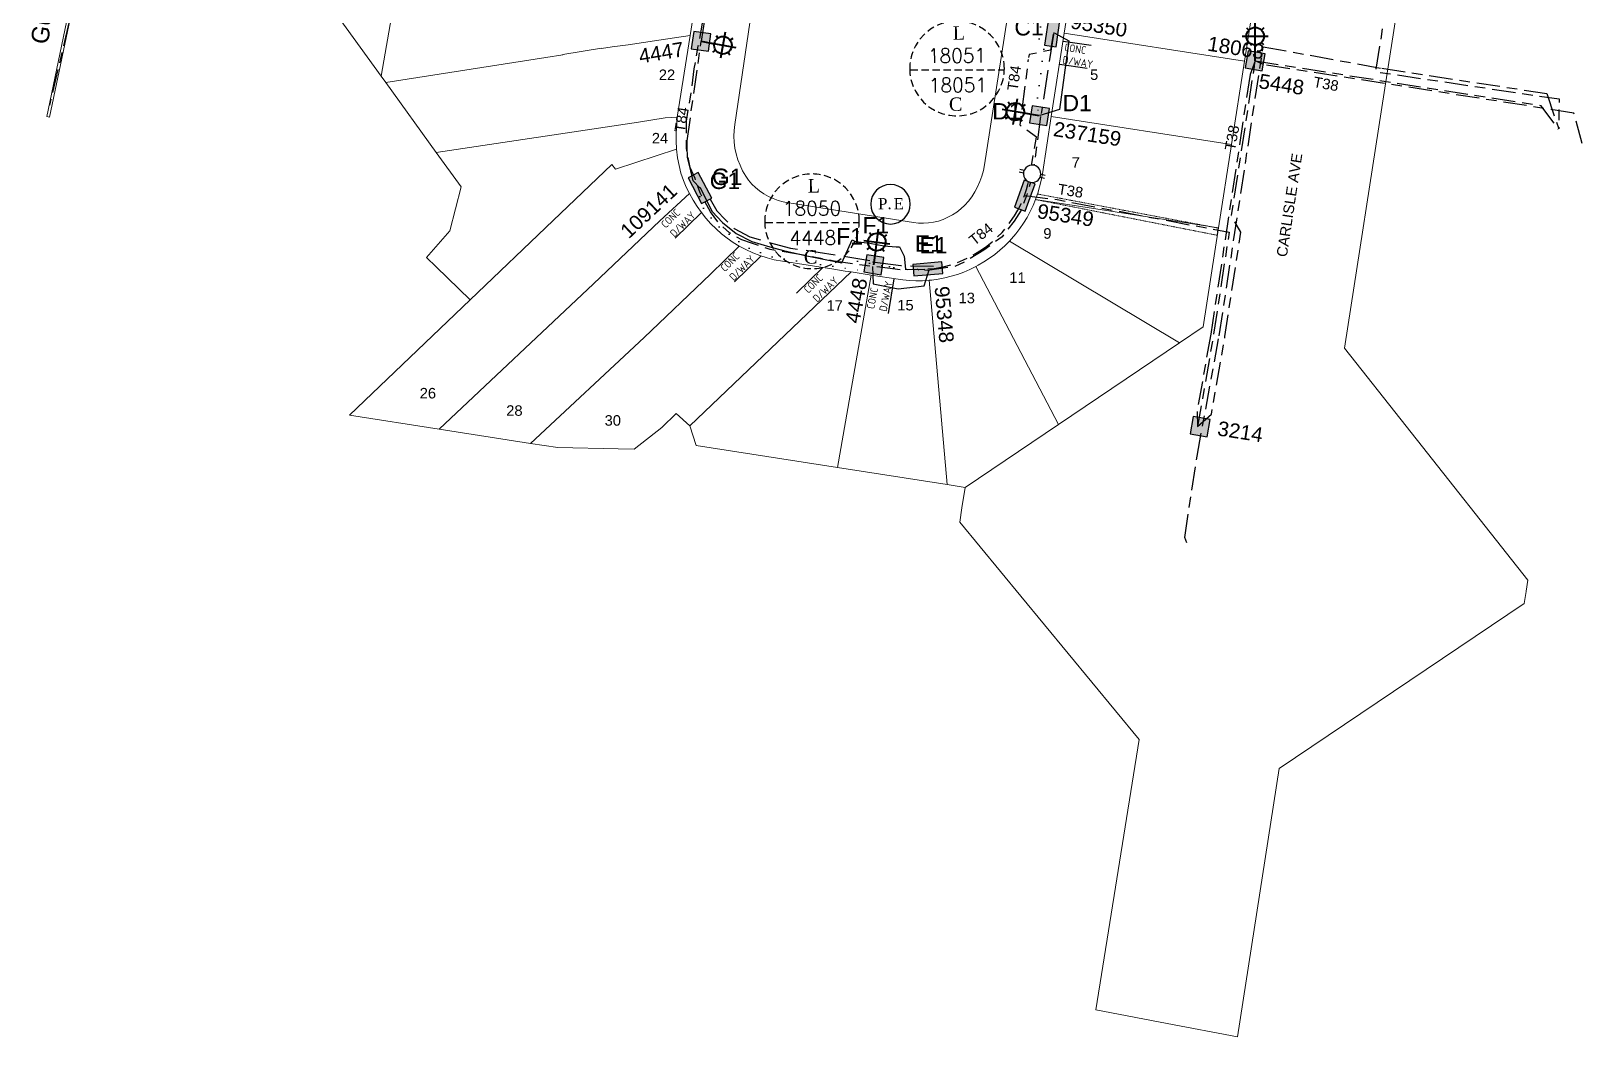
# Model space of a CAD drawing. Header units: metres. Extents: x -1 to 596445, y -2 to 12531291.
# Drawn here: x 298036.7 to 298302, y 6265264 to 6265436 of the extents above; entities that cross this region are included whole.
import ezdxf
from ezdxf.enums import TextEntityAlignment as Align

# ---------------------------------------------------------------- set-up
doc = ezdxf.new("R2010")
doc.units = ezdxf.units.M
for name, pattern in [('Cable Exist UG', [8.2, 4, -1.2, 1.8, -1.2]), ('Cable Remove', [2, 0, -2]), ('HIDDEN', [0.375, 0.25, -0.125]), ('HIDDEN2', [0.1875, 0.125, -0.0625]), ('IE Trench LV', [6.5, 5, -1.5]), ('IECLCHAINA', [8.2, 4, -1.2, 1.8, -1.2])]:
    doc.linetypes.add(name, pattern=pattern)
doc.layers.get('0').update_dxf_attribs({"color": 6})
for name, color, linetype in [('_User_LV_Exist', 7, 'Continuous'), ('Equip_LV_NEW', 2, 'Continuous'), ('Equip_SP_SL_EXT', 7, 'Continuous'), ('Mains_HV_EXT', 7, 'Continuous'), ('Mains_LV_EXT', 7, 'Continuous'), ('Mains_LV_NEW_T84', 2, 'Continuous'), ('Mains_SL_EXT', 7, 'Continuous'), ('Notes', 7, 'Continuous'), ('Notes_LV_MISC', 7, 'Continuous'), ('Notes_SL_MISC', 7, 'Continuous'), ('Notes_SP_MISC', 7, 'Continuous'), ('SupportsUG_SP_LV_EXT', 7, 'Continuous'), ('SupportsUG_SP_LV_SL_EXT', 7, 'Continuous'), ('Trench_SP_NEW', 2, 'Continuous'), ('UG_Details_SP_MISC', 7, 'Continuous')]:
    doc.layers.add(name, color=color, linetype=linetype)
for name, color, linetype, lineweight in [('Cadastre Land Parcels_SP_EXT', 9, 'Continuous', 5), ('Cadastre Other Property_SP_EXT', 9, 'HIDDEN', 5), ('Cadastre Roads_SP_EXT', 9, 'Continuous', 5)]:
    doc.layers.add(name, color=color, linetype=linetype, lineweight=lineweight)
doc.styles.add('AR12', font='Simplex')
doc.styles.add('COLUMN_LABEL', font='arial.ttf')
doc.styles.add('iecARIAL', font='arial.ttf', dxfattribs={"height": 2})
doc.styles.add('iecNAME', font='times.ttf')
doc.styles.add('IECSYMBOL1', font='isocp.shx')
doc.styles.add('ITALICT', font='ITALICT')
doc.styles.add('POLE_LABEL', font='arial.ttf')
doc.styles.get("Standard").update_dxf_attribs({"font": 'arial.ttf'})
doc.linetypes.add('Cable New UG', pattern='A,7,-0.25,["x",Standard,S=2,R=0,X=0.2,Y=-0.8],-2.1', length=9.35)
doc.linetypes.add('Cable V', pattern='A,7.2,-0.45,["V",Standard,S=1.5,R=0,X=0,Y=-0.7],-1.8', length=9.45)
doc.linetypes.add('Cable W', pattern='A,7.2,-0.3,["W",Standard,S=2.2,R=0,X=-0.15,Y=-1],-2.9', length=10.4)

# ---------------------------------------------------------------- blocks, each defined once
blk = doc.blocks.new('COLUMN_EXT')
blk.add_hatch(color=256).paths.add_polyline_path([(-1.49, 1.48), (-1.49, -1.49), (1.48, -1.49), (1.48, 1.48)])
blk.add_lwpolyline([(-1.49, -1.49), (1.48, -1.49), (1.48, 1.48), (-1.49, 1.48)], close=True)
for tag, height, style, flags, p in [('ASSET_NUM', 2.5, 'COLUMN_LABEL', 8, (2, 2)), ('STRUCTURE_PLANT_NUMBER', 0.2, 'POLE_LABEL', 9, (1.81, 0.03)), ('STREET_CODE', 0.2, 'COLUMN_LABEL', 9, (1.81, -0.2))]:
    blk.add_attdef(tag, text='', height=height, dxfattribs=dict(style=style, flags=flags)).set_placement(p, align=Align.MIDDLE_LEFT)
at = {"flags": 1}
blk.add_attdef('Z', (1.81, -2.35), '', height=0.2, dxfattribs=at)
at = {"flags": 9}
for tag, p in [('COLUMN_TYPE', (1.81, -0.4)), ('OWNED_BY', (1.81, -0.6)), ('STATE', (1.81, -0.8)), ('USAGE', (1.81, -1)), ('STREETNAME', (1.81, -1.6)), ('SUBURB', (1.81, -1.8)), ('LEGEND', (1.81, -1.2)), ('LOCATION', (1.81, -1.4)), ('NOTES', (1.81, -2))]:
    blk.add_attdef(tag, text='', height=0.2, dxfattribs=at).set_placement(p, align=Align.MIDDLE_LEFT)
blk = doc.blocks.new('PILLAR_EXT')
blk.add_hatch(color=256).paths.add_polyline_path([(-2.475, 0.99), (-2.475, -0.99), (2.475, -0.99), (2.475, 0.99)])
blk.add_lwpolyline([(-2.475, -0.99), (2.475, -0.99), (2.475, 0.99), (-2.475, 0.99)], close=True)
at = {"style": 'iecARIAL', "flags": 8}
blk.add_attdef('ASSET_NUM', (1.5, 3.5), '', height=2.5, dxfattribs=at)
for tag, p, flags in [('OWNED_BY', (0, -0.2), 9), ('STATE', (0, -0.4), 9), ('SUPPORT_TYPE', (0, -0.6), 9), ('STREETNAME', (0, -1.8), 9), ('SUBURB', (0, -2), 1), ('USAGE', (0, -0.8), 9), ('LEGEND', (0, -1), 9), ('LOCATION', (0, -1.2), 9), ('NOTES', (0, -1.4), 9), ('PARENT', (0, -1.6), 9)]:
    blk.add_attdef(tag, p, '', height=0.2, dxfattribs=dict(flags=flags))
blk = doc.blocks.new('*U194')
at = {"lineweight": 40}
for p, q in [((0, 0), (2.25, -0.41)), ((2.55, 1.02), (2.87, 0.56)), ((4.13, 1.54), (3.33, -2.89)), ((5.42, 0.5), (4.96, 0.18)), ((1.51, -0.27), (5.94, -1.07)), ((2.03, -1.85), (2.5, -1.53)), ((4.9, -2.37), (4.58, -1.9))]:
    blk.add_line(p, q, dxfattribs=at)
blk.add_circle((3.73, -0.67), 1.5, dxfattribs=at)
at = {"style": 'iecARIAL', "flags": 8}
blk.add_attdef('ASSET_NUM', (1.5, 1.5), '', height=2.5, dxfattribs=at)
for tag, p, height, flags in [('OPERATING_VOLTAGE', (0.98, -1.65), 0.2, 9), ('ORIENTATION', (0.98, -1.85), 0.2, 9), ('OWNED_BY', (0.98, -2.05), 0.2, 9), ('STATE', (0.98, -2.25), 0.2, 9), ('CONSTRUCTED_VOLTAGE', (0.98, -0.65), 0.2, 9), ('CONTROL_TYPE', (0.98, -0.85), 0.2, 9), ('LANTERN_PURPOSE', (0.98, -1.05), 0.2, 9), ('LANTERN_TYPE', (0.98, -1.25), 0.2, 9), ('NO_PHASES', (0.98, -1.45), 0.2, 9), ('USAGE', (0.98, -2.45), 0.2, 9), ('CEXIST', (0.98, -2.65), 0.2, 9), ('CNEW', (0.98, -2.85), 0.2, 9), ('LNUMBER', (2.18, -3.25), 2.5, 8), ('CNUMBER', (0.98, -3.05), 0.2, 9), ('CREMOVE', (0.98, -3.25), 0.2, 9), ('CREPLACE', (0.98, -3.45), 0.2, 9), ('LKINGHEIGHT', (0.98, -3.65), 0.2, 9), ('LBRACKET', (0.98, -3.85), 0.2, 9), ('LBRACKETVOCAB', (0.98, -4.05), 0.2, 9), ('LCATEGORY', (0.98, -4.25), 0.2, 9), ('LCHARGE1', (0.98, -4.45), 0.2, 9), ('LCHARGE1PERCENT', (0.98, -4.65), 0.2, 9), ('LCHARGE2', (0.98, -4.85), 0.2, 9), ('LCHARGE2PERCENT', (0.98, -5.05), 0.2, 9), ('LCHARGE3', (0.98, -5.25), 0.2, 9), ('LCHARGE3PERCENT', (0.98, -5.45), 0.2, 9), ('LEXIST', (0.98, -5.65), 0.2, 9), ('LLAMP', (0.98, -5.85), 0.2, 9), ('LLAMPVOCAB', (0.98, -6.05), 0.2, 9), ('LMAST', (0.98, -6.25), 0.2, 9), ('LMASTVOCAB', (0.98, -6.45), 0.2, 9), ('LNEW', (0.98, -6.65), 0.2, 9), ('LANTNUMBER', (0.98, -6.85), 0.2, 9), ('LOUTREACH', (0.98, -7.25), 0.2, 9), ('LOUTREACHVOCAB', (0.98, -7.45), 0.2, 9), ('LRATECODE', (0.98, -7.65), 0.2, 9), ('LREMOVE', (0.98, -7.85), 0.2, 9), ('LREPLACE', (0.98, -8.05), 0.2, 9), ('STREETNAME', (0.98, -9.25), 0.2, 9), ('SUBURB', (0.98, -9.45), 0.2, 1), ('LTYPE', (0.98, -8.25), 0.2, 9), ('LTYPEVOCAB', (0.98, -8.45), 0.2, 9), ('LEGEND', (0.98, -8.65), 0.2, 9), ('LOCATION', (0.98, -8.85), 0.2, 9), ('NOTES', (0.98, -9.05), 0.2, 9)]:
    blk.add_attdef(tag, p, '', height=height, dxfattribs=dict(flags=flags))
blk = doc.blocks.new('*U193')
at = {"lineweight": 40}
for p, q in [((-0.77, 5.52), (-0.42, 5.07)), ((0.21, 1.65), (0.78, 6.12)), ((-1.74, 4.17), (2.73, 3.6)), ((-1.14, 2.62), (-0.69, 2.97)), ((1.76, 2.25), (1.41, 2.7)), ((2.13, 5.15), (1.68, 4.8)), ((0, 0), (0.31, 2.4))]:
    blk.add_line(p, q, dxfattribs=at)
blk.add_circle((0.5, 3.89), 1.5, dxfattribs=at)
at = {"style": 'iecARIAL', "flags": 8}
blk.add_attdef('ASSET_NUM', (1.5, 1.5), '', height=2.5, dxfattribs=at)
for tag, p, height, flags in [('OPERATING_VOLTAGE', (0.98, -1.65), 0.2, 9), ('ORIENTATION', (0.98, -1.85), 0.2, 9), ('OWNED_BY', (0.98, -2.05), 0.2, 9), ('STATE', (0.98, -2.25), 0.2, 9), ('CONSTRUCTED_VOLTAGE', (0.98, -0.65), 0.2, 9), ('CONTROL_TYPE', (0.98, -0.85), 0.2, 9), ('LANTERN_PURPOSE', (0.98, -1.05), 0.2, 9), ('LANTERN_TYPE', (0.98, -1.25), 0.2, 9), ('NO_PHASES', (0.98, -1.45), 0.2, 9), ('USAGE', (0.98, -2.45), 0.2, 9), ('CEXIST', (0.98, -2.65), 0.2, 9), ('CNEW', (0.98, -2.85), 0.2, 9), ('LNUMBER', (2.18, -3.25), 2.5, 8), ('CNUMBER', (0.98, -3.05), 0.2, 9), ('CREMOVE', (0.98, -3.25), 0.2, 9), ('CREPLACE', (0.98, -3.45), 0.2, 9), ('LKINGHEIGHT', (0.98, -3.65), 0.2, 9), ('LBRACKET', (0.98, -3.85), 0.2, 9), ('LBRACKETVOCAB', (0.98, -4.05), 0.2, 9), ('LCATEGORY', (0.98, -4.25), 0.2, 9), ('LCHARGE1', (0.98, -4.45), 0.2, 9), ('LCHARGE1PERCENT', (0.98, -4.65), 0.2, 9), ('LCHARGE2', (0.98, -4.85), 0.2, 9), ('LCHARGE2PERCENT', (0.98, -5.05), 0.2, 9), ('LCHARGE3', (0.98, -5.25), 0.2, 9), ('LCHARGE3PERCENT', (0.98, -5.45), 0.2, 9), ('LEXIST', (0.98, -5.65), 0.2, 9), ('LLAMP', (0.98, -5.85), 0.2, 9), ('LLAMPVOCAB', (0.98, -6.05), 0.2, 9), ('LMAST', (0.98, -6.25), 0.2, 9), ('LMASTVOCAB', (0.98, -6.45), 0.2, 9), ('LNEW', (0.98, -6.65), 0.2, 9), ('LANTNUMBER', (0.98, -6.85), 0.2, 9), ('LOUTREACH', (0.98, -7.25), 0.2, 9), ('LOUTREACHVOCAB', (0.98, -7.45), 0.2, 9), ('LRATECODE', (0.98, -7.65), 0.2, 9), ('LREMOVE', (0.98, -7.85), 0.2, 9), ('LREPLACE', (0.98, -8.05), 0.2, 9), ('STREETNAME', (0.98, -9.25), 0.2, 9), ('SUBURB', (0.98, -9.45), 0.2, 1), ('LTYPE', (0.98, -8.25), 0.2, 9), ('LTYPEVOCAB', (0.98, -8.45), 0.2, 9), ('LEGEND', (0.98, -8.65), 0.2, 9), ('LOCATION', (0.98, -8.85), 0.2, 9), ('NOTES', (0.98, -9.05), 0.2, 9)]:
    blk.add_attdef(tag, p, '', height=height, dxfattribs=dict(flags=flags))
blk = doc.blocks.new('SL_LANTERN_EXT')
at = {"lineweight": 40}
for p, q in [((-1.46, 5.68), (-1.06, 5.28)), ((0, 1.97), (0, 6.47)), ((1.46, 5.68), (1.06, 5.28)), ((-2.25, 4.22), (2.25, 4.22)), ((-1.46, 2.76), (-1.06, 3.16)), ((0, 0), (0, 2.72)), ((1.46, 2.76), (1.06, 3.16))]:
    blk.add_line(p, q, dxfattribs=at)
blk.add_circle((0, 4.22), 1.5, dxfattribs=at)
at = {"style": 'iecARIAL', "flags": 8}
blk.add_attdef('ASSET_NUM', (1.5, 1.5), '', height=2.5, dxfattribs=at)
for tag, p, height, flags in [('OPERATING_VOLTAGE', (0.98, -1.65), 0.2, 9), ('ORIENTATION', (0.98, -1.85), 0.2, 9), ('OWNED_BY', (0.98, -2.05), 0.2, 9), ('STATE', (0.98, -2.25), 0.2, 9), ('CONSTRUCTED_VOLTAGE', (0.98, -0.65), 0.2, 9), ('CONTROL_TYPE', (0.98, -0.85), 0.2, 9), ('LANTERN_PURPOSE', (0.98, -1.05), 0.2, 9), ('LANTERN_TYPE', (0.98, -1.25), 0.2, 9), ('NO_PHASES', (0.98, -1.45), 0.2, 9), ('USAGE', (0.98, -2.45), 0.2, 9), ('CEXIST', (0.98, -2.65), 0.2, 9), ('CNEW', (0.98, -2.85), 0.2, 9), ('LNUMBER', (2.18, -3.25), 2.5, 8), ('CNUMBER', (0.98, -3.05), 0.2, 9), ('CREMOVE', (0.98, -3.25), 0.2, 9), ('CREPLACE', (0.98, -3.45), 0.2, 9), ('LKINGHEIGHT', (0.98, -3.65), 0.2, 9), ('LBRACKET', (0.98, -3.85), 0.2, 9), ('LBRACKETVOCAB', (0.98, -4.05), 0.2, 9), ('LCATEGORY', (0.98, -4.25), 0.2, 9), ('LCHARGE1', (0.98, -4.45), 0.2, 9), ('LCHARGE1PERCENT', (0.98, -4.65), 0.2, 9), ('LCHARGE2', (0.98, -4.85), 0.2, 9), ('LCHARGE2PERCENT', (0.98, -5.05), 0.2, 9), ('LCHARGE3', (0.98, -5.25), 0.2, 9), ('LCHARGE3PERCENT', (0.98, -5.45), 0.2, 9), ('LEXIST', (0.98, -5.65), 0.2, 9), ('LLAMP', (0.98, -5.85), 0.2, 9), ('LLAMPVOCAB', (0.98, -6.05), 0.2, 9), ('LMAST', (0.98, -6.25), 0.2, 9), ('LMASTVOCAB', (0.98, -6.45), 0.2, 9), ('LNEW', (0.98, -6.65), 0.2, 9), ('LANTNUMBER', (0.98, -6.85), 0.2, 9), ('LOUTREACH', (0.98, -7.25), 0.2, 9), ('LOUTREACHVOCAB', (0.98, -7.45), 0.2, 9), ('LRATECODE', (0.98, -7.65), 0.2, 9), ('LREMOVE', (0.98, -7.85), 0.2, 9), ('LREPLACE', (0.98, -8.05), 0.2, 9), ('STREETNAME', (0.98, -9.25), 0.2, 9), ('SUBURB', (0.98, -9.45), 0.2, 1), ('LTYPE', (0.98, -8.25), 0.2, 9), ('LTYPEVOCAB', (0.98, -8.45), 0.2, 9), ('LEGEND', (0.98, -8.65), 0.2, 9), ('LOCATION', (0.98, -8.85), 0.2, 9), ('NOTES', (0.98, -9.05), 0.2, 9)]:
    blk.add_attdef(tag, p, '', height=height, dxfattribs=dict(flags=flags))
blk = doc.blocks.new('*U201')
for tag, p, flags in [('OPERATING_VOLTAGE', (1.08, -1.64), 9), ('NO_PHASES', (1.07, -1.92), 9), ('CONSTRUCTED_VOLTAGE', (1.07, -2.19), 9), ('ACTUAL_STATUS', (1.09, -2.43), 9), ('MAINTAINED_BY', (1.07, -2.66), 9), ('OPERATED_BY', (1.05, -2.9), 9), ('STATE', (1.05, -4.13), 9), ('SWITCH_TYPE', (1.05, -4.38), 9), ('ORIENTATION', (1.06, -3.43), 9), ('Z', (1.06, -4.88), 9), ('OWNED_BY', (1.06, -3.19), 9), ('LEGEND', (1.06, -4.64), 9), ('USAGE', (1.07, -3.68), 9), ('NOTES', (1.07, -3.88), 1)]:
    blk.add_attdef(tag, p, '', height=0.2, dxfattribs=dict(flags=flags))
blk.add_wipeout([(-0.69, 5.71), (-0.8, 5.56), (-0.88, 5.39), (-0.95, 5.22), (-0.99, 5.03), (-1.01, 4.85), (-1.01, 4.66), (-0.98, 4.47), (-0.93, 4.29), (-0.86, 4.12), (-0.77, 3.96), (-0.66, 3.81), (-0.52, 3.67), (-0.38, 3.56), (-0.22, 3.46), (-0.05, 3.38), (0.13, 3.33), (0.32, 3.29), (0.51, 3.29), (0.69, 3.3), (0.88, 3.34), (1.05, 3.4), (1.22, 3.48), (1.38, 3.59), (1.52, 3.71), (1.65, 3.85), (1.75, 4), (1.84, 4.17), (1.91, 4.34), (1.95, 4.53), (1.97, 4.71), (1.97, 4.9), (1.94, 5.09), (1.89, 5.27), (1.82, 5.44), (1.73, 5.6), (1.61, 5.75), (1.48, 5.89), (1.34, 6), (1.18, 6.1), (1, 6.18), (0.82, 6.23), (0.64, 6.27), (0.45, 6.27), (0.27, 6.26), (0.08, 6.22), (-0.1, 6.16), (-0.26, 6.08), (-0.42, 5.97), (-0.56, 5.85)])
for p, q in [((0.23, 6.25), (0.23, 7)), ((0.73, 6.25), (0.73, 7)), ((0.23, 3.31), (0.23, 2.56)), ((0.73, 3.31), (0.73, 2.56))]:
    blk.add_line(p, q)
blk.add_lwpolyline([(1.97, 4.78, 1), (-1.01, 4.78, 1)], format="xyb", close=True)

msp = doc.modelspace()

# ---------------------------------------------------------------- linework, layer by layer
at = {"layer": '_User_LV_Exist', "color": 7, "linetype": 'Cable Exist UG', "flags": 128}
msp.add_lwpolyline([(298046.85, 6265453.39), (298039.88, 6265423.32)], dxfattribs=at)
at = {"layer": 'Cadastre Land Parcels_SP_EXT', "linetype": 'Continuous'}
for points in [[(298098.6, 6265439.78), (298100.82, 6265452.56), (298101.4, 6265455.86), (298053.29, 6265495.57), (298052.55, 6265494.97), (298051.46, 6265494.21), (298050.34, 6265493.51), (298050.32, 6265493.5), (298058.57, 6265483.85), (298065.28, 6265453.4), (298080.61, 6265450.48), (298096.6, 6265428.33), (298098.6, 6265439.78)], [(298246.5, 6265445.13), (298215.67, 6265449.92), (298213.45, 6265435.66), (298244.28, 6265430.86), (298246.5, 6265445.13)], [(298151.32, 6265447.36), (298147.66, 6265446.76), (298135.46, 6265444.71), (298135.33, 6265445.54), (298098.6, 6265439.78), (298096.6, 6265428.33), (298097.4, 6265427.23), (298124.8, 6265431.5), (298127.68, 6265431.95), (298127.67, 6265432.01), (298134.31, 6265433.07), (298134.32, 6265433.01), (298136.13, 6265433.3), (298138.85, 6265433.64), (298144.09, 6265434.44), (298149.44, 6265435.27), (298151.32, 6265447.36)], [(298149.44, 6265435.27), (298144.09, 6265434.44), (298138.85, 6265433.64), (298136.13, 6265433.3), (298134.32, 6265433.01), (298134.31, 6265433.07), (298127.67, 6265432.01), (298127.68, 6265431.95), (298124.8, 6265431.5), (298097.4, 6265427.23), (298106.03, 6265415.28), (298140.61, 6265420.46), (298145.16, 6265421.17), (298147.26, 6265421.31), (298149.44, 6265435.27)], [(298244.28, 6265430.86), (298213.45, 6265435.66), (298211.24, 6265421.4), (298242.07, 6265416.6), (298244.28, 6265430.86)], [(298147.12, 6265415.81), (298147.07, 6265417.23), (298147.09, 6265418.64), (298147.17, 6265420.05), (298147.26, 6265421.31), (298145.16, 6265421.17), (298140.61, 6265420.46), (298106.03, 6265415.28), (298110.27, 6265409.41), (298108.37, 6265401.87), (298104.37, 6265397.28), (298106, 6265395.71), (298111.84, 6265390.06), (298126.05, 6265403.6), (298136.09, 6265413.18), (298136.72, 6265412.42), (298147.12, 6265415.81)], [(298242.07, 6265416.6), (298211.24, 6265421.4), (298209.71, 6265411.58), (298209.51, 6265410.47), (298209.25, 6265409.38), (298208.93, 6265408.29), (298208.55, 6265407.22), (298239.85, 6265402.35), (298242.07, 6265416.6)], [(298147.57, 6265413.02), (298147.31, 6265414.33), (298147.12, 6265415.81), (298136.72, 6265412.42), (298136.09, 6265413.18), (298126.05, 6265403.6), (298111.84, 6265390.06), (298091.16, 6265370.34), (298106.5, 6265367.96), (298132.94, 6265392.78), (298144.25, 6265403.56), (298149.35, 6265408.22), (298148.79, 6265409.32), (298148.3, 6265410.47), (298147.89, 6265411.73), (298147.57, 6265413.02)], [(298141.62, 6265383.64), (298152.95, 6265394.46), (298157.86, 6265399.26), (298156.81, 6265399.89), (298155.8, 6265400.59), (298154.82, 6265401.35), (298153.89, 6265402.18), (298153, 6265403.07), (298152.17, 6265404.02), (298151.39, 6265405.02), (298150.65, 6265406.04), (298149.97, 6265407.11), (298149.35, 6265408.22), (298144.25, 6265403.56), (298132.94, 6265392.78), (298106.5, 6265367.96), (298122.17, 6265365.52), (298141.62, 6265383.64)], [(298239.85, 6265402.35), (298208.55, 6265407.22), (298208.12, 6265406.17), (298207.63, 6265405.15), (298207.1, 6265404.15), (298206.51, 6265403.19), (298205.87, 6265402.26), (298205.19, 6265401.36), (298204.45, 6265400.5), (298204.09, 6265400.11), (298233.19, 6265382.71), (298237.22, 6265385.42), (298239.85, 6265402.35)], [(298233.19, 6265382.71), (298204.09, 6265400.11), (298203.3, 6265399.3), (298202.46, 6265398.54), (298201.59, 6265397.83), (298200.67, 6265397.16), (298199.73, 6265396.54), (298198.75, 6265395.97), (298198.31, 6265395.74), (298212.46, 6265368.74), (298233.19, 6265382.71)], [(298176.99, 6265394.83), (298175.96, 6265394.99), (298174.07, 6265395.29), (298165.25, 6265396.7), (298163.84, 6265396.92), (298162.61, 6265397.23), (298161.39, 6265397.62), (298160.19, 6265398.09), (298159.01, 6265398.64), (298157.86, 6265399.26), (298152.95, 6265394.46), (298141.62, 6265383.64), (298122.17, 6265365.52), (298126.82, 6265364.81), (298137.15, 6265364.59), (298139.91, 6265364.52), (298144.63, 6265368.23), (298147.08, 6265370.61), (298149.43, 6265368.52), (298176.99, 6265394.83)], [(298180.45, 6265394.29), (298176.99, 6265394.83), (298149.43, 6265368.52), (298150.48, 6265365.14), (298174.65, 6265361.38), (298180.45, 6265394.29)], [(298212.46, 6265368.74), (298198.31, 6265395.74), (298197.3, 6265395.24), (298196.26, 6265394.81), (298195.19, 6265394.42), (298194.11, 6265394.09), (298193.01, 6265393.82), (298191.9, 6265393.61), (298190.78, 6265393.45), (298190.35, 6265393.41), (298193.43, 6265358.47), (298196.49, 6265358), (298212.46, 6265368.74)], [(298190.35, 6265393.41), (298189.22, 6265393.33), (298188.09, 6265393.32), (298186.96, 6265393.36), (298185.83, 6265393.47), (298185.06, 6265393.57), (298180.45, 6265394.29), (298174.65, 6265361.38), (298193.43, 6265358.47), (298190.35, 6265393.41)]]:
    msp.add_lwpolyline(points, close=True, dxfattribs=at)
msp.add_lwpolyline([(298164.56, 6265470.69), (298157.09, 6265420.03), (298156.98, 6265419.03), (298156.94, 6265418.02), (298156.99, 6265417.01), (298157.12, 6265416), (298157.32, 6265415), (298157.62, 6265414.02), (298157.99, 6265413.06), (298158.44, 6265412.13), (298158.97, 6265411.23), (298159.47, 6265410.52), (298160.03, 6265409.85), (298160.66, 6265409.24), (298161.35, 6265408.69), (298162.08, 6265408.19), (298162.85, 6265407.75), (298163.66, 6265407.37), (298164.5, 6265407.05), (298165.37, 6265406.8), (298166.26, 6265406.62), (298167.16, 6265406.51), (298187.65, 6265403.29), (298188.5, 6265403.19), (298189.36, 6265403.16), (298190.22, 6265403.21), (298191.07, 6265403.34), (298191.92, 6265403.54), (298192.74, 6265403.82), (298193.54, 6265404.17), (298194.32, 6265404.58), (298195.07, 6265405.06), (298195.77, 6265405.61), (298196.44, 6265406.22), (298197.08, 6265406.94), (298197.66, 6265407.7), (298198.18, 6265408.52), (298198.64, 6265409.38), (298199.04, 6265410.28), (298199.37, 6265411.2), (298199.63, 6265412.15), (298199.82, 6265413.12), (298207.71, 6265463.84)], dxfattribs=at)
at = {"layer": 'Cadastre Other Property_SP_EXT', "linetype": 'HIDDEN2'}
msp.add_lwpolyline([(298239.61, 6265401.1), (298239.77, 6265402.33), (298208.87, 6265408.16), (298208.55, 6265407.21), (298239.61, 6265401.1)], close=True, dxfattribs=at)
at = {"layer": 'Cadastre Roads_SP_EXT', "linetype": 'Continuous'}
msp.add_lwpolyline([(298246.5, 6265445.13), (298244.28, 6265430.86), (298242.07, 6265416.6), (298239.85, 6265402.35), (298237.22, 6265385.42), (298233.19, 6265382.71), (298212.46, 6265368.74), (298196.49, 6265358), (298195.94, 6265354.47), (298195.57, 6265352.06), (298206.03, 6265339.4), (298226.25, 6265314.91), (298218.88, 6265268.67), (298231.08, 6265266.33), (298243.08, 6265264.03), (298250.21, 6265309.91), (298250.21, 6265309.91), (298292.16, 6265338.16), (298292.48, 6265340.21), (298292.48, 6265340.23), (298292.78, 6265342.13), (298271.94, 6265368.46), (298261.39, 6265381.79), (298268.3, 6265426.25), (298271.37, 6265446.01)], dxfattribs=at)
at = {"layer": 'Mains_HV_EXT', "linetype": 'Cable Exist UG'}
msp.add_lwpolyline([(298234.43, 6265348.5), (298234.06, 6265349.44), (298234.06, 6265349.44), (298236.18, 6265363.32), (298239.97, 6265383.93), (298239.97, 6265383.93), (298247.48, 6265433.33), (298267.8, 6265429.65), (298296.01, 6265425.34), (298298.04, 6265419.29)], dxfattribs=at)
at = {"layer": 'Mains_LV_EXT', "linetype": 'Cable Exist UG', "flags": 128}
for points in [[(298254.47, 6265482.77), (298255.97, 6265479.35), (298255.52, 6265474.13), (298273.07, 6265470.1), (298270.28, 6265451.87), (298268.71, 6265450.94), (298268.47, 6265448.39), (298269.64, 6265447.7), (298266.72, 6265429.06), (298298.11, 6265424.41), (298298.04, 6265419.29)], [(298153.12, 6265446.05), (298151.34, 6265434.27)], [(298211.57, 6265435.47), (298211.12, 6265432.76), (298207.45, 6265432), (298207.32, 6265431.18)], [(298206.67, 6265407.9), (298207, 6265408.9), (298207, 6265408.9), (298207.25, 6265409.77), (298207.53, 6265410.93), (298207.72, 6265412.13), (298208.69, 6265417.9), (298205.9, 6265419.9), (298205.9, 6265419.9), (298207.31, 6265430.84), (298207.32, 6265431.18)], [(298236.27, 6265368.38), (298238.64, 6265370.51), (298238.64, 6265370.51), (298240.95, 6265383.79), (298243.69, 6265401.65), (298242.06, 6265404.36), (298242.06, 6265404.36), (298245.92, 6265429.52), (298246.12, 6265430.91)], [(298246.12, 6265430.91), (298294.93, 6265423.3), (298297.94, 6265419.22)], [(298190.13, 6265395.34), (298191.18, 6265395.43), (298191.18, 6265395.43), (298191.84, 6265395.51), (298192.95, 6265395.75), (298194.09, 6265396.06), (298195.16, 6265396.44), (298196.24, 6265396.88), (298197.31, 6265397.4), (298198.3, 6265397.97), (298199.29, 6265398.62), (298200.22, 6265399.26), (298201.14, 6265399.99), (298202.01, 6265400.79), (298202.81, 6265401.59), (298203.55, 6265402.5), (298204.28, 6265403.45), (298204.95, 6265404.42), (298205.54, 6265405.41), (298206.06, 6265406.46), (298206.53, 6265407.52), (298206.67, 6265407.9)], [(298206.67, 6265407.9), (298212.25, 6265407.21), (298212.25, 6265407.21), (298241.66, 6265401.61), (298239, 6265384.1), (298236.27, 6265368.38)]]:
    msp.add_lwpolyline(points, dxfattribs=at)
at = {"layer": 'Mains_LV_EXT', "linetype": 'Cable Exist UG'}
msp.add_lwpolyline([(298151.13, 6265409.19), (298149.95, 6265410.41), (298149.34, 6265413.08), (298149.03, 6265414.42), (298148.97, 6265416.24), (298148.94, 6265417.22), (298151.33, 6265434.22)], dxfattribs=at)
at = {"layer": 'Mains_LV_EXT', "linetype": 'Cable Remove', "flags": 128}
for points in [[(298151.1, 6265407.72), (298151.76, 6265405.62), (298154.21, 6265402.71), (298159.01, 6265399.11), (298163.4, 6265397.4), (298176, 6265395.49), (298178.07, 6265395.18)], [(298178.1, 6265396.66), (298183.54, 6265395.74), (298183.54, 6265395.74), (298186.04, 6265395.31), (298187.15, 6265395.22), (298188.32, 6265395.21), (298189.52, 6265395.27), (298190.13, 6265395.34)]]:
    msp.add_lwpolyline(points, dxfattribs=at)
at = {"layer": 'Mains_LV_NEW_T84', "color": 2, "linetype": 'Cable W', "flags": 128}
msp.add_lwpolyline([(298211.82, 6265435.65), (298214.27, 6265434.33), (298212.63, 6265422.62), (298209.31, 6265421.59)], dxfattribs=at)
at = {"layer": 'Mains_LV_NEW_T84', "color": 2, "linetype": 'Cable New UG', "flags": 128}
msp.add_lwpolyline([(298151.13, 6265409.35), (298153.25, 6265405.19), (298154.99, 6265403.27), (298157.35, 6265401.39), (298160.02, 6265400.04), (298163.08, 6265399.1), (298165.45, 6265398.5), (298169.4, 6265397.61), (298175.42, 6265396.39), (298177.19, 6265400.32), (298177.74, 6265400.04), (298180.18, 6265399.73), (298182.57, 6265399.32), (298184.69, 6265399.11), (298185.3, 6265399.11), (298186.06, 6265397.53), (298186.3, 6265395.28), (298187.86, 6265395.22), (298189.59, 6265395.28)], dxfattribs=at)
at = {"layer": 'Mains_LV_NEW_T84', "color": 2, "linetype": 'Cable V', "flags": 128}
msp.add_lwpolyline([(298180.66, 6265395.77), (298180.77, 6265392.78), (298185.07, 6265391.92), (298189.49, 6265392.47), (298190.33, 6265395.18)], dxfattribs=at)
at = {"layer": 'Mains_SL_EXT', "linetype": 'Cable Remove', "flags": 128}
msp.add_lwpolyline([(298189.54, 6265495.97), (298187.82, 6265493.44), (298187.82, 6265493.44), (298187.33, 6265487.91), (298192.43, 6265482.28), (298191.26, 6265473.91), (298191.26, 6265473.91), (298216.63, 6265468.35), (298212.29, 6265440.52), (298209.69, 6265438.84), (298209.08, 6265434.79), (298210.04, 6265433.66), (298208.73, 6265423.23), (298209.24, 6265421.53)], dxfattribs=at)
at = {"layer": 'Mains_SL_EXT', "linetype": 'Cable Exist UG'}
for points in [[(298246.12, 6265430.91), (298245.25, 6265428.6), (298245.25, 6265428.6), (298238.51, 6265384.17), (298236.17, 6265370.93), (298236.27, 6265368.38)], [(298302.03, 6265416.77), (298300.65, 6265422), (298247.53, 6265430.27), (298246.12, 6265430.91)]]:
    msp.add_lwpolyline(points, dxfattribs=at)
at = {"layer": 'Notes_SL_MISC', "linetype": 'HIDDEN2', "ltscale": 10}
for p, q in [((298187.18, 6265429.39), (298203.15, 6265429.39)), ((298162.37, 6265403.26), (298178.34, 6265403.26))]:
    msp.add_line(p, q, dxfattribs=at)
for points in [[(298187.02, 6265429.61, 1), (298203.21, 6265429.61, 1), (298187.02, 6265429.61)], [(298162.21, 6265403.49, 1), (298178.4, 6265403.49, 1), (298162.21, 6265403.49)]]:
    msp.add_lwpolyline(points, format="xyb", dxfattribs=at)
at = {"layer": 'Notes_SL_MISC', "linetype": 'Continuous', "ltscale": 5, "elevation": -29.97}
msp.add_lwpolyline([(298180.36, 6265406.4, 1), (298187.11, 6265406.4, 1), (298180.36, 6265406.4)], format="xyb", dxfattribs=at)
at = {"layer": 'Notes_SP_MISC', "linetype": 'Continuous'}
for p, q in [((298213.26, 6265434.29), (298218.04, 6265433.58)), ((298212.64, 6265430.36), (298217.4, 6265429.65)), ((298151.39, 6265404.98), (298146.89, 6265400.59)), ((298161.54, 6265397.54), (298157.04, 6265393.14)), ((298172.16, 6265395.59), (298167.66, 6265391.19)), ((298184.33, 6265393.66), (298183.33, 6265387.75))]:
    msp.add_line(p, q, dxfattribs=at)
at = {"layer": 'Trench_SP_NEW', "linetype": 'IE Trench LV', "flags": 128}
for points in [[(298211.66, 6265435.75), (298209.52, 6265421.92)], [(298152.87, 6265407.28), (298154.02, 6265405.27), (298155.44, 6265403.77), (298157, 6265402.25), (298159.7, 6265400.86), (298162.34, 6265400.04), (298166.62, 6265398.92), (298171.38, 6265398.22), (298180.18, 6265396.79)], [(298180.68, 6265396.54), (298185.49, 6265395.91), (298191.07, 6265395.79)]]:
    msp.add_lwpolyline(points, dxfattribs=at)
at = {"layer": 'UG_Details_SP_MISC', "lineweight": 0}
for p, q in [((298045.86, 6265452.33), (298039.42, 6265421.41)), ((298046.33, 6265452.24), (298039.89, 6265421.31)), ((298039.42, 6265421.41), (298039.65, 6265421.36)), ((298039.89, 6265421.31), (298039.65, 6265421.36))]:
    msp.add_line(p, q, dxfattribs=at)
at = {"layer": 'UG_Details_SP_MISC', "color": 7, "linetype": 'Cable Exist UG', "flags": 128}
msp.add_lwpolyline([(298209.39, 6265421.4), (298208.33, 6265413.5), (298208.06, 6265411.51), (298207.04, 6265408.02), (298206.17, 6265405.58), (298204.88, 6265403.49), (298202.83, 6265400.85), (298199.71, 6265398.56), (298196.32, 6265396.49), (298194.57, 6265395.71), (298190.08, 6265395.07), (298188.27, 6265395.23), (298185.39, 6265395.2), (298181.92, 6265395.63), (298178.39, 6265396.06), (298174.12, 6265396.68), (298167.55, 6265397.94), (298163.16, 6265398.64), (298159.95, 6265399.75), (298158.31, 6265400.31), (298156.21, 6265401.5), (298154.36, 6265403.22), (298152.93, 6265405.13), (298151.18, 6265408.35), (298150.32, 6265410.78), (298149.48, 6265412.69), (298148.81, 6265415.97), (298148.84, 6265420.61), (298149.64, 6265425.56), (298150.16, 6265429.55), (298150.86, 6265433.45), (298153.33, 6265446.98), (298153.77, 6265449.06)], dxfattribs=at)

# ---------------------------------------------------------------- block references
at = {"layer": 'Equip_SP_SL_EXT'}
ref = msp.add_blockref('SL_LANTERN_EXT', (298246.12, 6265430.91), dxfattribs=at)
ref.add_attrib('ASSET_NUM', '18063', dxfattribs={"layer": '0', "height": 2.5, "rotation": 351.0669, "style": 'iecARIAL'}).set_placement((298247.62, 6265432.41), align=Align.MIDDLE_RIGHT)
for name, p in [('*U194', (298151.34, 6265434.26)), ('*U193', (298180.9, 6265396.05))]:
    msp.add_blockref(name, p, dxfattribs=at)
at = {"layer": 'Equip_SP_SL_EXT', "rotation": 80.34932752824487}
msp.add_blockref('SL_LANTERN_EXT', (298209.24, 6265421.53), dxfattribs=at)
at = {"layer": 'SupportsUG_SP_LV_EXT'}
ref = msp.add_blockref('PILLAR_EXT', (298211.44, 6265435.91), dxfattribs=dict(at, rotation=261.4280528195089))
ref.add_attrib('ASSET_NUM', '95350', dxfattribs={"layer": '0', "height": 2.5, "rotation": 351.0669, "style": 'iecARIAL'}).set_placement((298214.79, 6265438.95), align=Align.TOP_LEFT)
ref = msp.add_blockref('PILLAR_EXT', (298151.13, 6265409.19), dxfattribs=dict(at, rotation=297.8028978427122))
ref.add_attrib('ASSET_NUM', '109141', dxfattribs={"layer": '0', "height": 2.5, "rotation": 43.124, "style": 'iecARIAL'}).set_placement((298146.61, 6265409.27), align=Align.MIDDLE_RIGHT)
ref = msp.add_blockref('PILLAR_EXT', (298206.69, 6265407.88), dxfattribs=dict(at, rotation=70.34617598681484))
ref.add_attrib('ASSET_NUM', '95349', dxfattribs={"layer": '0', "height": 2.5, "rotation": 351.0596, "style": 'iecARIAL'}).set_placement((298209.08, 6265406.52), align=Align.TOP_LEFT)
ref = msp.add_blockref('PILLAR_EXT', (298190.13, 6265395.34), dxfattribs=dict(at, rotation=4.844000205544133))
ref.add_attrib('ASSET_NUM', '95348', dxfattribs={"layer": '0', "height": 2.5, "rotation": 275.0018, "style": 'iecARIAL'}).set_placement((298193.76, 6265392.5), align=Align.TOP_LEFT)
at = {"layer": 'SupportsUG_SP_LV_SL_EXT'}
ref = msp.add_blockref('COLUMN_EXT', (298151.34, 6265434.26), dxfattribs=dict(at, rotation=261.9871708254376))
ref.add_attrib('ASSET_NUM', '4447', dxfattribs={"layer": '0', "height": 2.5, "rotation": 9.5331, "style": 'COLUMN_LABEL'}).set_placement((298148.15, 6265434.21), align=Align.TOP_RIGHT)
ref = msp.add_blockref('COLUMN_EXT', (298246.12, 6265430.91), dxfattribs=dict(at, rotation=259.7821785834508))
ref.add_attrib('ASSET_NUM', '5448', dxfattribs={"layer": '0', "height": 2.5, "rotation": 351.0669, "style": 'COLUMN_LABEL'}).set_placement((298254.65, 6265427.54), align=Align.TOP_RIGHT)
ref = msp.add_blockref('COLUMN_EXT', (298209.24, 6265421.53), dxfattribs=dict(at, rotation=261.1737089984931))
ref.add_attrib('ASSET_NUM', '237159', dxfattribs={"layer": '0', "height": 2.5, "rotation": 351.0889, "style": 'COLUMN_LABEL'}).set_placement((298211.85, 6265420.56), align=Align.TOP_LEFT)
ref = msp.add_blockref('COLUMN_EXT', (298180.9, 6265396.05), dxfattribs=dict(at, rotation=350.6953315175733))
ref.add_attrib('ASSET_NUM', '4448', dxfattribs={"layer": '0', "height": 2.5, "rotation": 79.6658, "style": 'COLUMN_LABEL'}).set_placement((298177.35, 6265393.98), align=Align.TOP_RIGHT)
ref = msp.add_blockref('COLUMN_EXT', (298236.71, 6265368.37), dxfattribs=dict(at, rotation=259.7821785834508))
ref.add_attrib('ASSET_NUM', '3214', dxfattribs={"layer": '0', "height": 2.5, "rotation": 351.0669, "style": 'COLUMN_LABEL'}).set_placement((298247.6, 6265368.16), align=Align.TOP_RIGHT)

# ---------------------------------------------------------------- texts
at = {"layer": 'Cadastre Land Parcels_SP_EXT'}
for s, p in [('22', (298144.1, 6265427.64)), ('5', (298217.88, 6265427.66)), ('24', (298142.91, 6265416.8)), ('7', (298214.74, 6265412.65)), ('9', (298209.88, 6265400.51)), ('11', (298204.06, 6265392.95)), ('17', (298172.79, 6265388.19)), ('15', (298184.9, 6265388.25)), ('13', (298195.38, 6265389.47)), ('26', (298103.2, 6265373.2)), ('28', (298118, 6265370.23)), ('30', (298134.83, 6265368.54))]:
    msp.add_text(s, height=1.8, dxfattribs=at).set_placement(p)
at = {"layer": 'Cadastre Roads_SP_EXT'}
msp.add_text('CARLISLE AVE', height=1.8, rotation=81.4174, dxfattribs=at).set_placement((298251.53, 6265397.29))
at = {"layer": 'Mains_LV_EXT'}
for s, rotation, p in [('T84', 81.8993, (298205.47, 6265425.71)), ('T38', 349.6722, (298255.95, 6265426.48)), ('T84', 81.3767, (298148.53, 6265418.6)), ('T38', 79.8546, (298242.66, 6265415.47)), ('T38', 351.0808, (298212.25, 6265408.15)), ('T84', 38.4489, (298198.07, 6265399.25))]:
    msp.add_text(s, height=1.8, rotation=rotation, dxfattribs=at).set_placement(p)
at = {"layer": 'Notes', "insert": (298040.27, 6265445.48), "char_height": 3, "attachment_point": 5, "rotation": 79.3045, "style": 'ITALICT'}
msp.add_mtext('{\\fStylus BT|b0|i0|c0|p34;GUMNUT PL          }', dxfattribs=at)
at = {"layer": 'Notes_LV_MISC', "color": 2, "linetype": 'Cable New UG', "char_height": 2.8, "attachment_point": 1, "style": 'iecARIAL'}
for s, insert in [('D1', (298201.13, 6265423.7)), ('G1', (298153.2, 6265412.5)), ('F1', (298178.95, 6265404.21)), ('E1', (298187.9, 6265401.09))]:
    msp.add_mtext_dynamic_manual_height_columns(s, width=12.8604, gutter_width=10, heights=[2.8], dxfattribs=dict(at, insert=insert))
at = {"layer": 'Notes_SL_MISC', "linetype": 'IECLCHAINA', "lineweight": 0, "style": 'iecNAME'}
for s, height, p in [('L', 2.29, (298194.38, 6265434.53)), ('C', 2.29, (298193.74, 6265422.36)), ('L', 2.29, (298169.57, 6265408.4)), ('P.', 1.91, (298181.61, 6265405.55, -29.97)), ('E', 1.91, (298184.28, 6265405.54, -29.97)), ('C', 2.29, (298168.93, 6265396.24))]:
    msp.add_text(s, height=height, rotation=0.4193, dxfattribs=at).set_placement(p)
at = {"layer": 'Notes_SL_MISC', "lineweight": 0, "style": 'AR12', "width": 0.948629}
for s, p in [('18051', (298195.13, 6265429.86, 35.97)), ('18051', (298195.28, 6265424.82, 35.97)), ('18050', (298170.32, 6265403.74, 35.97)), ('4448', (298170.47, 6265398.7, 35.97))]:
    msp.add_text(s, height=2.454, rotation=0.3904, dxfattribs=at).set_placement(p, align=Align.BOTTOM_CENTER)
at = {"layer": 'Notes_SP_MISC', "color": 2, "linetype": 'Cable New UG', "char_height": 2.8, "attachment_point": 1, "style": 'iecARIAL'}
for s, insert in [('C1', (298204.93, 6265438.06)), ('D1', (298213.17, 6265425.11)), ('G1', (298152.81, 6265411.81)), ('F1', (298174.46, 6265402.32)), ('E1', (298188.7, 6265400.79))]:
    msp.add_mtext_dynamic_manual_height_columns(s, width=12.8604, gutter_width=10, heights=[2.8], dxfattribs=dict(at, insert=insert))
at = {"layer": 'Notes_SP_MISC', "color": 7, "char_height": 1.3, "width": 98.3178, "attachment_point": 4, "style": 'IECSYMBOL1'}
for insert, rotation in [((298213.36, 6265432.21), 351.0317), ((298145.57, 6265401.91), 44.64), ((298155.71, 6265394.46), 44.64), ((298169.99, 6265390.77), 44.64), ((298181.36, 6265388.32), 78.8142)]:
    msp.add_mtext('CONC\\PD/WAY', dxfattribs=dict(at, insert=insert, rotation=rotation))

# ---------------------------------------------------------------- next in the draw order: block references
at = {"layer": 'Equip_LV_NEW', "linetype": 'Cable New UG', "rotation": 77.22936127078756}
msp.add_blockref('*U201', (298212.51, 6265410.09), dxfattribs=at)

doc.saveas('drawing.dxf')
